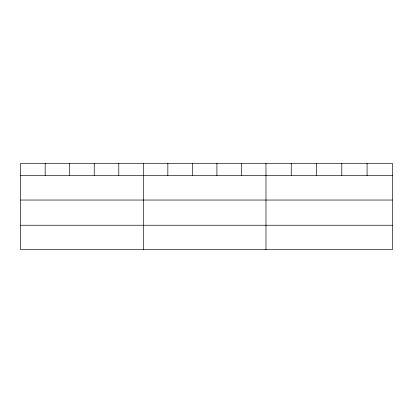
<?xml version="1.0" encoding="UTF-8"?>
<svg xmlns="http://www.w3.org/2000/svg" width="413" height="413" viewBox="0 0 413 413"><rect width="100%" height="100%" fill="white"/><g stroke="black" fill="none" stroke-linecap="round" stroke-linejoin="round"><path stroke-width="0.62" d="M392.35 200.042L392.35 163.305L20.65 163.305L20.65 249.695L392.35 249.695L392.35 200.042L20.65 200.042M20.65 175.587L392.35 175.587M20.65 225.24L392.35 225.24M367.074 163.305L367.074 175.587M341.799 163.305L341.799 175.587M316.523 163.305L316.523 175.587M291.248 163.305L291.248 175.587M265.972 163.305L265.972 249.695M241.44 163.305L241.44 175.587M216.908 163.305L216.908 175.587M192.375 163.305L192.375 175.587M167.843 163.305L167.843 175.587M143.311 163.305L143.311 249.695M118.779 163.305L118.779 175.587M94.247 163.305L94.247 175.587M69.714 163.305L69.714 175.587M45.182 163.305L45.182 175.587"/></g></svg>
